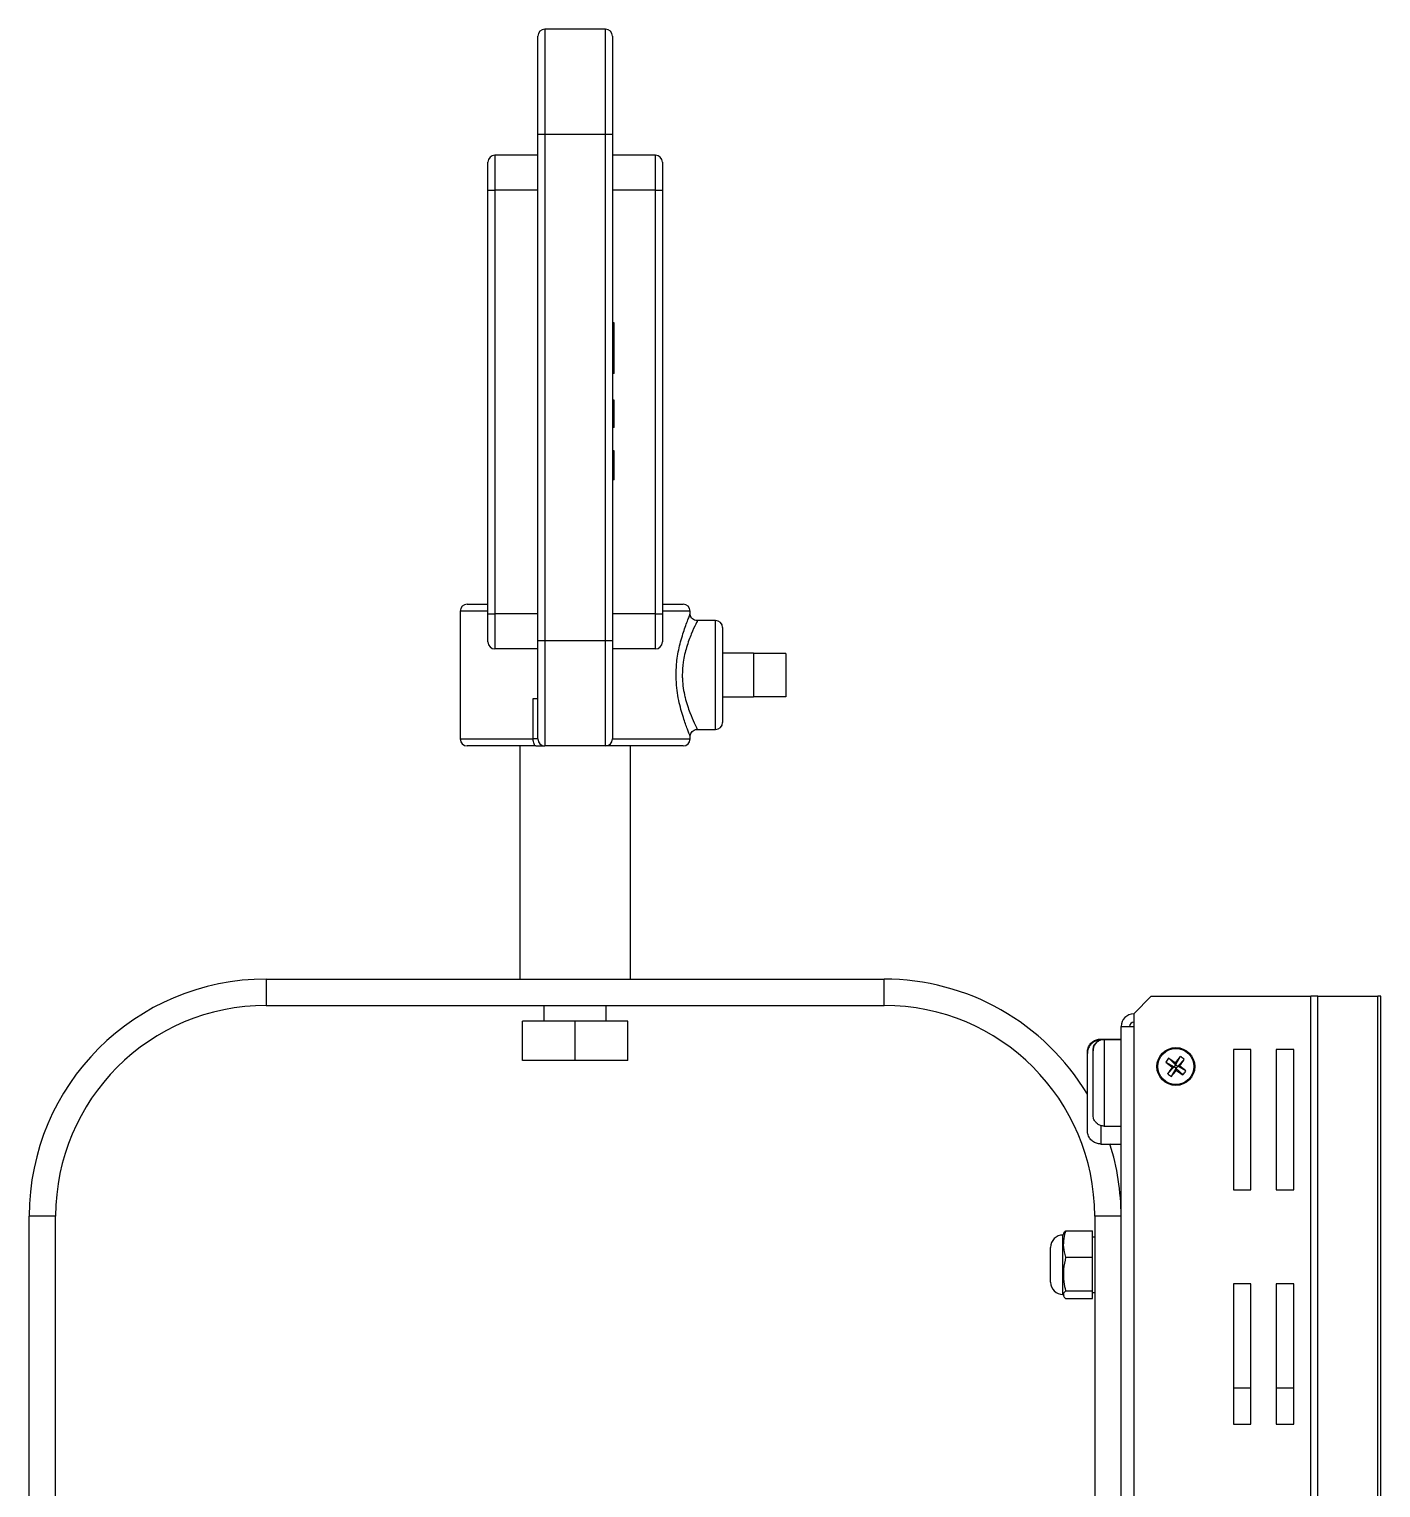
# Model space of a CAD drawing. Extents: x 8 to 113, y 1 to 87.
# Drawn here: x 103.08 to 112.71, y 43.06 to 53.45 of the extents above; entities that cross this region are included whole.
import ezdxf

# ---------------------------------------------------------------- set-up
doc = ezdxf.new("R2010")
doc.units = 0
doc.header["$MEASUREMENT"] = 0
doc.layers.add('OBJECT', color=7, linetype='CONTINUOUS')

msp = doc.modelspace()

# ---------------------------------------------------------------- linework, layer by layer
at = {"layer": 'OBJECT'}
for p, q in [((106.707, 52.701), (106.707, 53.401)), ((106.757, 53.451), (106.757, 52.701)), ((107.189, 53.451), (106.757, 53.451)), ((107.189, 52.701), (107.189, 53.451)), ((107.239, 53.401), (107.239, 52.701)), ((106.757, 52.701), (106.707, 52.701)), ((106.707, 49.096), (106.707, 52.701)), ((107.189, 52.701), (106.757, 52.701)), ((106.757, 52.701), (106.757, 49.096)), ((107.239, 52.701), (107.189, 52.701)), ((107.189, 49.096), (107.189, 52.701)), ((107.239, 52.701), (107.239, 49.096)), ((106.352, 52.304), (106.352, 52.504)), ((106.402, 52.554), (106.402, 52.304)), ((106.707, 52.554), (106.402, 52.554)), ((107.544, 52.554), (107.239, 52.554)), ((107.544, 52.304), (107.544, 52.554)), ((107.594, 52.504), (107.594, 52.304)), ((106.352, 52.304), (106.402, 52.304)), ((106.352, 49.287), (106.352, 52.304)), ((106.402, 52.304), (106.402, 49.287)), ((106.707, 52.304), (106.402, 52.304)), ((107.544, 52.304), (107.239, 52.304)), ((107.544, 49.287), (107.544, 52.304)), ((107.544, 52.304), (107.594, 52.304)), ((107.594, 52.304), (107.594, 49.287)), ((107.251, 51.36), (107.239, 51.36)), ((107.251, 51.199), (107.239, 51.199)), ((107.251, 51), (107.239, 51)), ((107.251, 50.81), (107.239, 50.81)), ((107.251, 50.615), (107.251, 50.81)), ((107.251, 50.615), (107.239, 50.615)), ((107.251, 50.449), (107.239, 50.449)), ((107.251, 50.241), (107.251, 50.449)), ((107.251, 50.241), (107.239, 50.241)), ((106.204, 49.356), (106.352, 49.356)), ((107.594, 49.356), (107.742, 49.356)), ((106.154, 49.306), (106.154, 48.396)), ((106.352, 49.306), (106.154, 49.306)), ((106.352, 49.287), (106.402, 49.287)), ((106.352, 49.087), (106.352, 49.287)), ((106.402, 49.287), (106.402, 49.037)), ((106.707, 49.287), (106.402, 49.287)), ((107.544, 49.287), (107.239, 49.287)), ((107.544, 49.287), (107.594, 49.287)), ((107.544, 49.037), (107.544, 49.287)), ((107.792, 49.306), (107.594, 49.306)), ((107.594, 49.287), (107.594, 49.087)), ((107.792, 49.287), (107.792, 49.306)), ((107.973, 49.239), (107.841, 49.239)), ((107.973, 48.464), (107.973, 49.239)), ((108.023, 49.189), (108.023, 48.514)), ((106.707, 49.037), (106.402, 49.037)), ((106.757, 49.096), (106.707, 49.096)), ((106.707, 48.396), (106.707, 49.096)), ((107.189, 49.096), (106.757, 49.096)), ((106.757, 49.096), (106.757, 48.346)), ((107.239, 49.096), (107.189, 49.096)), ((107.189, 48.346), (107.189, 49.096)), ((107.239, 49.096), (107.239, 48.396)), ((107.544, 49.037), (107.239, 49.037)), ((108.243, 49.007), (108.023, 49.007)), ((108.243, 49.007), (108.243, 49.005)), ((108.473, 49.005), (108.243, 49.005)), ((108.243, 49.005), (108.243, 48.876)), ((108.473, 49.005), (108.473, 48.697)), ((108.243, 48.876), (108.243, 48.826)), ((108.243, 48.826), (108.243, 48.697)), ((106.675, 48.396), (106.675, 48.684)), ((106.675, 48.684), (106.707, 48.684)), ((108.023, 48.695), (108.243, 48.695)), ((108.243, 48.697), (108.243, 48.695)), ((108.473, 48.697), (108.243, 48.697)), ((107.792, 48.396), (107.792, 48.42)), ((107.839, 48.464), (107.973, 48.464)), ((106.154, 48.396), (106.675, 48.396)), ((106.693, 48.346), (106.204, 48.346)), ((106.578, 48.346), (106.578, 46.686)), ((106.707, 48.396), (106.675, 48.396)), ((106.693, 48.346), (106.757, 48.346)), ((107.189, 48.346), (106.757, 48.346)), ((107.742, 48.346), (107.189, 48.346)), ((107.239, 48.396), (107.792, 48.396)), ((107.368, 46.686), (107.368, 48.346)), ((104.773, 46.686), (104.773, 46.498)), ((104.773, 46.686), (109.173, 46.686)), ((109.173, 46.498), (109.173, 46.686)), ((111.076, 46.563), (110.951, 46.438)), ((111.076, 46.563), (112.213, 46.563)), ((112.213, 39.788), (112.213, 46.563)), ((112.263, 46.563), (112.213, 46.563)), ((112.263, 39.788), (112.263, 46.563)), ((112.263, 46.563), (112.69, 46.563)), ((112.69, 39.788), (112.69, 46.563)), ((112.711, 46.563), (112.69, 46.563)), ((112.711, 39.788), (112.711, 46.563)), ((104.773, 46.498), (109.173, 46.498)), ((106.75, 46.498), (106.75, 46.386)), ((107.195, 46.386), (107.195, 46.498)), ((110.951, 46.438), (110.951, 39.913)), ((106.598, 46.106), (106.598, 46.386)), ((106.973, 46.386), (106.598, 46.386)), ((106.973, 46.106), (106.973, 46.386)), ((107.348, 46.386), (106.973, 46.386)), ((107.348, 46.106), (107.348, 46.386)), ((110.861, 40.003), (110.861, 46.348)), ((110.861, 46.348), (110.951, 46.348)), ((110.717, 46.259), (110.717, 46.252)), ((110.717, 46.259), (110.861, 46.259)), ((110.741, 46.258), (110.741, 46.255)), ((110.741, 46.258), (110.861, 46.258)), ((110.741, 46.255), (110.741, 45.638)), ((110.741, 46.255), (110.861, 46.255)), ((110.621, 46.156), (110.621, 46.163)), ((110.621, 45.608), (110.621, 46.156)), ((110.661, 46.175), (110.661, 46.178)), ((110.661, 45.718), (110.661, 46.175)), ((111.282, 46.135), (111.249, 46.076)), ((111.786, 46.185), (111.661, 46.185)), ((111.661, 46.185), (111.661, 45.185)), ((111.786, 45.185), (111.786, 46.185)), ((111.966, 46.185), (111.966, 45.185)), ((112.091, 46.185), (111.966, 46.185)), ((112.091, 45.185), (112.091, 46.185)), ((106.973, 46.106), (106.598, 46.106)), ((107.348, 46.106), (106.973, 46.106)), ((111.179, 46.095), (111.238, 46.061)), ((111.191, 46.012), (111.238, 46.061)), ((111.2, 46.122), (111.249, 46.076)), ((111.219, 45.992), (111.253, 46.05)), ((111.225, 46.059), (111.238, 46.061)), ((111.249, 46.076), (111.238, 46.061)), ((111.253, 46.05), (111.238, 46.061)), ((111.249, 46.076), (111.247, 46.089)), ((111.249, 46.076), (111.264, 46.065)), ((111.253, 46.05), (111.264, 46.065)), ((111.253, 46.05), (111.254, 46.038)), ((111.302, 46.004), (111.253, 46.05)), ((111.31, 46.114), (111.264, 46.065)), ((111.276, 46.067), (111.264, 46.065)), ((111.322, 46.032), (111.264, 46.065)), ((110.717, 45.638), (110.717, 45.511)), ((110.741, 45.638), (110.861, 45.638)), ((110.717, 45.511), (110.861, 45.511)), ((111.661, 45.185), (111.786, 45.185)), ((111.966, 45.185), (112.091, 45.185)), ((103.273, 44.998), (103.085, 44.998)), ((103.085, 36.026), (103.085, 44.998)), ((103.273, 38.182), (103.273, 44.998)), ((110.861, 44.998), (110.673, 44.998)), ((110.673, 44.998), (110.673, 36.026)), ((110.466, 44.892), (110.657, 44.892)), ((110.657, 44.706), (110.657, 44.892)), ((110.452, 44.876), (110.447, 44.863)), ((110.447, 44.495), (110.447, 44.863)), ((110.673, 44.848), (110.657, 44.848)), ((110.359, 44.56), (110.359, 44.775)), ((110.466, 44.706), (110.657, 44.706)), ((110.657, 44.465), (110.657, 44.706)), ((110.359, 44.527), (110.359, 44.56)), ((110.447, 44.439), (110.447, 44.495)), ((110.466, 44.465), (110.657, 44.465)), ((110.657, 44.41), (110.657, 44.465)), ((111.786, 44.515), (111.661, 44.515)), ((111.661, 44.515), (111.661, 43.515)), ((111.786, 43.515), (111.786, 44.515)), ((111.966, 44.515), (111.966, 43.515)), ((112.091, 44.515), (111.966, 44.515)), ((112.091, 43.515), (112.091, 44.515)), ((110.447, 44.439), (110.452, 44.427)), ((110.466, 44.41), (110.657, 44.41)), ((110.657, 44.454), (110.673, 44.454)), ((111.786, 43.773), (111.661, 43.773)), ((112.091, 43.773), (111.966, 43.773)), ((111.661, 43.515), (111.786, 43.515)), ((111.966, 43.515), (112.091, 43.515))]:
    msp.add_line(p, q, dxfattribs=at)
at = {"layer": 'OBJECT', "flags": 128}
msp.add_lwpolyline([(106.693, 48.346), (106.69, 48.347), (106.686, 48.35), (106.683, 48.355), (106.68, 48.361), (106.678, 48.368), (106.676, 48.377), (106.675, 48.386), (106.675, 48.396)], dxfattribs=at)
at = {"layer": 'OBJECT'}
for radius in [0.135, 0.129]:
    msp.add_circle((111.251, 46.063), radius, dxfattribs=at)
for centre, radius, start, end in [((106.757, 53.401), 0.05, 90, 180), ((107.189, 53.401), 0.05, 0, 90), ((106.402, 52.504), 0.05, 90, 180), ((107.544, 52.504), 0.05, 0, 90), ((106.204, 49.306), 0.05, 90, 180), ((107.742, 49.306), 0.05, 0, 90), ((107.973, 49.189), 0.05, 0, 90), ((106.402, 49.087), 0.05, 180, 270), ((107.544, 49.087), 0.05, 270, 0), ((107.973, 48.514), 0.05, 270, 0), ((106.204, 48.396), 0.05, 180, 270), ((106.757, 48.396), 0.05, 180, 270), ((107.189, 48.396), 0.05, 270, 0), ((107.742, 48.396), 0.05, 270, 0), ((104.773, 44.998), 1.688, 90, 180), ((109.173, 44.998), 1.688, 30.9273, 90), ((104.773, 44.998), 1.5, 90, 180), ((109.173, 44.998), 1.5, 0, 90), ((110.951, 46.348), 0.09, 90, 180), ((110.951, 46.348), 0.03, 90, 180), ((112.95, 44.805), 2.133, 141.4293, 142.9856), ((111.101, 45.861), 0.329, 50.4381, 56.4109), ((111.453, 45.913), 0.329, 140.4381, 146.4109), ((112.509, 47.762), 2.133, 231.4293, 232.9856), ((112.947, 44.802), 2.132, 143.8634, 145.42), ((109.989, 44.366), 2.133, 53.8637, 55.4197), ((109.552, 47.321), 2.132, 321.429, 322.9862), ((112.511, 47.758), 2.131, 233.8626, 235.4203), ((109.555, 47.324), 2.132, 323.8629, 325.42), ((109.993, 44.365), 2.132, 51.429, 52.9862), ((111.048, 46.213), 0.329, 320.4388, 326.4102), ((111.401, 46.266), 0.329, 230.4388, 236.4102), ((109.173, 44.998), 1.688, 0, 17.7015), ((110.447, 44.775), 0.088, 90, 180), ((110.447, 44.527), 0.088, 180, 270)]:
    msp.add_arc(centre, radius, start, end, dxfattribs=at)
for points, knots in [([(107.251, 51.199), (107.251, 51.216), (107.251, 51.251), (107.251, 51.31), (107.251, 51.341), (107.251, 51.36)], [0, 0, 0, 0, 0.28084, 0.561441, 1, 1, 1, 1]), ([(107.251, 51), (107.251, 51.003), (107.251, 51.01), (107.251, 51.065), (107.251, 51.13), (107.251, 51.176), (107.251, 51.199)], [0, 0, 0, 0, 0.279511, 0.55908, 0.779375, 1, 1, 1, 1]), ([(107.692, 48.851), (107.693, 48.886), (107.696, 48.964), (107.72, 49.08), (107.748, 49.169), (107.769, 49.227), (107.782, 49.26), (107.79, 49.282), (107.791, 49.286), (107.791, 49.287)], [0, 0, 0, 0, 0.159591, 0.357038, 0.570122, 0.682326, 0.798189, 0.903652, 1, 1, 1, 1]), ([(107.841, 49.239), (107.835, 49.239), (107.823, 49.241), (107.808, 49.25), (107.798, 49.263), (107.793, 49.275), (107.792, 49.284), (107.792, 49.287), (107.792, 49.288)], [0, 0, 0, 0, 0.218892, 0.451014, 0.655876, 0.824835, 0.967984, 1, 1, 1, 1]), ([(107.841, 49.237), (107.841, 49.238), (107.846, 49.244), (107.833, 49.216), (107.802, 49.151), (107.766, 49.055), (107.741, 48.952), (107.737, 48.882), (107.736, 48.851)], [0, 0, 0, 0, 0.018003, 0.230876, 0.4549, 0.661772, 0.849852, 1, 1, 1, 1]), ([(107.789, 48.42), (107.79, 48.42), (107.791, 48.419), (107.773, 48.464), (107.743, 48.547), (107.714, 48.647), (107.698, 48.742), (107.693, 48.804), (107.692, 48.84), (107.692, 48.851)], [0, 0, 0, 0, 0.09188, 0.283293, 0.487628, 0.715471, 0.830933, 0.950193, 1, 1, 1, 1]), ([(107.736, 48.851), (107.736, 48.842), (107.737, 48.788), (107.746, 48.734), (107.765, 48.653), (107.79, 48.581), (107.822, 48.508), (107.842, 48.467), (107.84, 48.468), (107.839, 48.468)], [0, 0, 0, 0, 0.046717, 0.259571, 0.267484, 0.487002, 0.687354, 0.876955, 1, 1, 1, 1]), ([(107.792, 48.42), (107.792, 48.42), (107.792, 48.424), (107.796, 48.436), (107.805, 48.449), (107.82, 48.46), (107.832, 48.464), (107.838, 48.464), (107.838, 48.464)], [0, 0, 0, 0, 0.0265683, 0.2369462, 0.4777128, 0.7351719, 0.9986221, 1, 1, 1, 1]), ([(110.621, 46.163), (110.621, 46.163), (110.621, 46.171), (110.623, 46.19), (110.635, 46.217), (110.657, 46.24), (110.685, 46.256), (110.706, 46.258), (110.717, 46.259)], [0, 0, 0, 0, 0.003689, 0.169182, 0.383484, 0.590873, 0.795386, 1, 1, 1, 1]), ([(110.717, 46.252), (110.706, 46.251), (110.685, 46.249), (110.657, 46.233), (110.635, 46.21), (110.623, 46.183), (110.621, 46.165), (110.621, 46.156), (110.621, 46.156)], [0, 0, 0, 0, 0.204614, 0.409127, 0.616517, 0.830818, 0.996312, 1, 1, 1, 1]), ([(110.661, 46.178), (110.661, 46.178), (110.661, 46.185), (110.663, 46.201), (110.673, 46.223), (110.691, 46.242), (110.714, 46.255), (110.732, 46.257), (110.741, 46.258)], [0, 0, 0, 0, 0.003688, 0.16918, 0.383479, 0.590872, 0.795386, 1, 1, 1, 1]), ([(110.741, 46.255), (110.732, 46.254), (110.714, 46.252), (110.691, 46.239), (110.673, 46.22), (110.663, 46.198), (110.661, 46.182), (110.661, 46.175), (110.661, 46.175)], [0, 0, 0, 0, 0.204614, 0.409128, 0.616519, 0.830817, 0.996312, 1, 1, 1, 1]), ([(110.741, 45.638), (110.732, 45.639), (110.714, 45.641), (110.691, 45.654), (110.673, 45.673), (110.663, 45.695), (110.661, 45.711), (110.661, 45.718), (110.661, 45.718)], [0, 0, 0, 0, 0.204615, 0.409128, 0.616519, 0.83082, 0.996314, 1, 1, 1, 1]), ([(110.717, 45.511), (110.706, 45.512), (110.685, 45.515), (110.657, 45.53), (110.635, 45.553), (110.623, 45.581), (110.621, 45.599), (110.621, 45.608), (110.621, 45.608)], [0, 0, 0, 0, 0.204614, 0.4091276, 0.6165181, 0.8308179, 0.9963109, 1, 1, 1, 1]), ([(110.466, 44.892), (110.463, 44.884), (110.455, 44.856), (110.447, 44.806), (110.452, 44.751), (110.462, 44.718), (110.466, 44.706)], [0, 0, 0, 0, 0.1285606, 0.4593809, 0.7998658, 1, 1, 1, 1]), ([(110.453, 44.875), (110.453, 44.876), (110.454, 44.882), (110.46, 44.887), (110.466, 44.892)], [0, 0, 0, 0, 0.127421, 1, 1, 1, 1]), ([(110.466, 44.706), (110.46, 44.677), (110.448, 44.619), (110.45, 44.537), (110.461, 44.487), (110.466, 44.465)], [0, 0, 0, 0, 0.3599162, 0.7307322, 1, 1, 1, 1]), ([(110.466, 44.465), (110.46, 44.459), (110.448, 44.445), (110.45, 44.427), (110.461, 44.415), (110.466, 44.41)], [0, 0, 0, 0, 0.359917, 0.730732, 1, 1, 1, 1])]:
    msp.add_open_spline(points, degree=3, knots=knots, dxfattribs=at)

doc.saveas('drawing.dxf')
